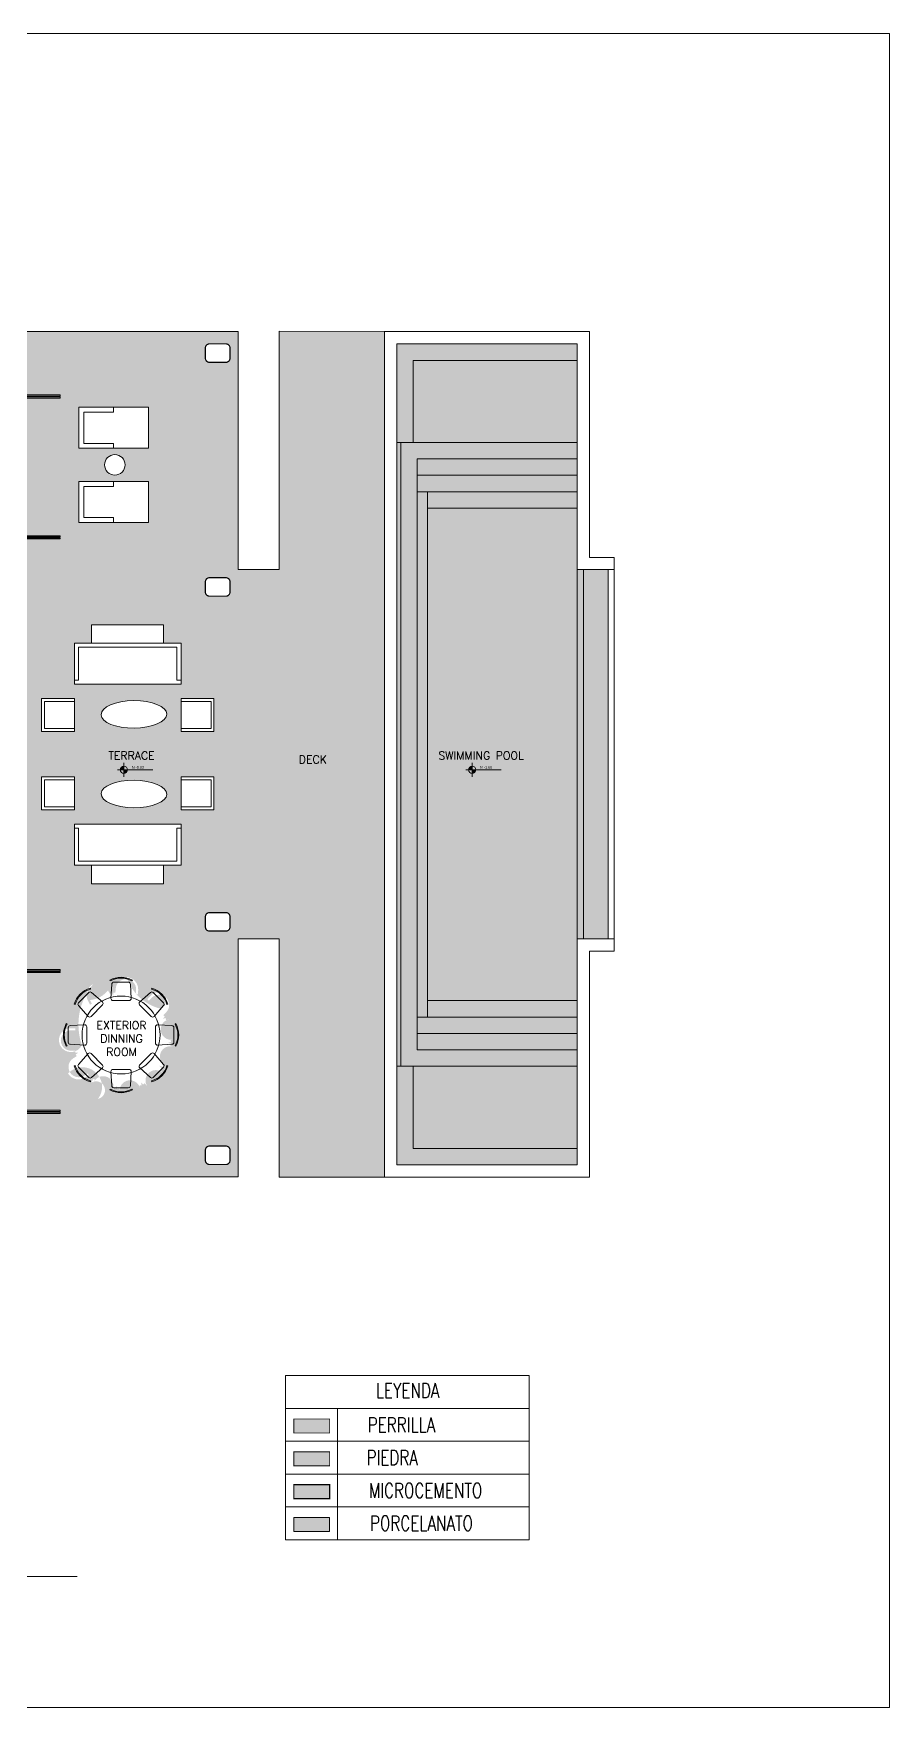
# Model space of a CAD drawing. Header units: metres. Extents: x 113 to 2416, y -346 to 476.
# Drawn here: x 148.63 to 169.49, y -228.66 to -187.87 of the extents above; entities that cross this region are included whole.
import ezdxf

# ---------------------------------------------------------------- set-up
doc = ezdxf.new("R2010")
doc.units = ezdxf.units.M
doc.linetypes.add('0', pattern=[0])
doc.layers.get('0').update_dxf_attribs({"color": 250, "linetype": '0', "lineweight": 20})
doc.layers.get('Defpoints').update_dxf_attribs({"color": 6})
for name, color, linetype, lineweight in [('A-DOOR', 35, 'Continuous', 5), ('A-WALL', 250, 'Continuous', 20), ('baños', 140, 'Continuous', 0), ('MOBILIARIOS', 252, 'Continuous', 0), ('piso', 253, 'Continuous', 0), ('SE-2', 252, 'Continuous', 9), ('SE-3', 253, 'Continuous', 5), ('textos', 7, 'Continuous', 0)]:
    doc.layers.add(name, color=color, linetype=linetype, lineweight=lineweight)
doc.layers.add('hatch piso', color=253, linetype='Continuous', lineweight=0, transparency=0.7)
doc.layers.add('pisos', color=253, linetype='Continuous', lineweight=0, transparency=0.1)
doc.layers.add('REVESTIMIENTO EXTERIOR', color=7, linetype='Continuous', lineweight=5, true_color=0xffdebd)
doc.styles.add('Arch-Dim', font='romans.shx', dxfattribs={"width": 0.75})
doc.styles.add('ESC100-2mm', font='arial.ttf', dxfattribs={"height": 0.15})
doc.styles.get("Standard").update_dxf_attribs({"font": 'arial.ttf', "height": 0.1875})

# ---------------------------------------------------------------- blocks, each defined once
blk = doc.blocks.new('A$C19a6c55b')
at = {"layer": 'A-DOOR'}
for points in [[(-1.728039933368564e-11, 3.562536612712151), (0.1553727816562969, 3.562536612712151), (0.1553727816562969, 3.600000000031727), (-1.728039933368564e-11, 3.600000000031727)], [(0.1005140850720636, 3.525121904975762), (1.035720050799682, 3.525121904975762), (1.035720050799682, 3.555408622386935), (0.1005140850720636, 3.555408622386935)], [(0.1005140850720636, 3.477433492034365), (1.035720050799682, 3.477433492034365), (1.035720050799682, 3.507720209445537), (0.1005140850720636, 3.507720209445537)], [(-1.728039933368564e-11, 0.0374633873513659), (0.1553727816562969, 0.0374633873513659), (0.1553727816562969, 3.178968199790688e-11), (-1.728039933368564e-11, 3.178968199790688e-11)], [(0.1005140850720636, 0.122566508029152), (1.035720050799682, 0.122566508029152), (1.035720050799682, 0.09227979061797953), (0.1005140850720636, 0.09227979061797953)], [(0.1005140850720636, 0.07487809508775456), (1.035720050799682, 0.07487809508775456), (1.035720050799682, 0.04459137767658206), (0.1005140850720636, 0.04459137767658206)]]:
    blk.add_lwpolyline(points, close=True, dxfattribs=at)
blk = doc.blocks.new('PL BASE 1N NASAS 09')
at = {"layer": 'textos', "transparency": 33554534}
h = blk.add_hatch(color=256, dxfattribs=at)
h.dxf.hatch_style = 1
h.paths.add_polyline_path([(-90.96637796967427, -45.54475854998083, 0.4142135623730951), (-91.0529231577356, -45.63130373819359), (-90.96637796967427, -45.63130373819359)])
h.paths.add_polyline_path([(-90.8798327814615, -45.63130373819359), (-90.96637796967427, -45.63130373819359), (-90.96637796967427, -45.71784892640636, 0.4142135623730951)])
h = blk.add_hatch(color=256, dxfattribs=at)
h.dxf.hatch_style = 1
h.paths.add_polyline_path([(-82.47930008116548, -45.54475854998083, 0.4142135623730951), (-82.56584526922681, -45.63130373819359), (-82.47930008116548, -45.63130373819359)])
h.paths.add_polyline_path([(-82.39275489295271, -45.63130373819359), (-82.47930008116548, -45.63130373819359), (-82.47930008116548, -45.71784892640636, 0.4142135623730951)])
at = {"layer": 'A-WALL'}
for points in [[(-88.48107123374098, -35.25184952387988), (-88.88107123374107, -35.25184952387988, 0.414213562373095), (-88.98107123374098, -35.35184952387985), (-88.98107123374098, -35.60184952387985, 0.414213562373095), (-88.88107123374107, -35.70184952387982), (-88.48107123374098, -35.70184952387982, 0.414213562373095), (-88.38107123374107, -35.60184952387985), (-88.38107123374107, -35.35184952387985, 0.414213562373095)], [(-88.4810712337412, -40.94971880325241), (-88.88107123374107, -40.94971880325241, 0.414213562373095), (-88.9810712337412, -41.04971880325243), (-88.9810712337412, -41.29971880325243, 0.414213562373095), (-88.88107123374107, -41.3997188032524), (-88.4810712337412, -41.3997188032524, 0.414213562373095), (-88.38107123374107, -41.29971880325243), (-88.38107123374107, -41.04971880325243, 0.414213562373095)], [(-88.4810712337412, -49.10971880325253), (-88.88107123374107, -49.10971880325253, 0.414213562373095), (-88.9810712337412, -49.2097188032525), (-88.9810712337412, -49.4597188032525, 0.414213562373095), (-88.88107123374107, -49.55971880325252), (-88.4810712337412, -49.55971880325252, 0.414213562373095), (-88.38107123374107, -49.4597188032525), (-88.38107123374107, -49.2097188032525, 0.414213562373095)], [(-88.4810712337412, -54.79758808262478), (-88.88107123374107, -54.79758808262478, 0.414213562373095), (-88.9810712337412, -54.89758808262481), (-88.9810712337412, -55.14758808262481, 0.414213562373095), (-88.88107123374107, -55.24758808262483), (-88.4810712337412, -55.24758808262483, 0.414213562373095), (-88.38107123374107, -55.14758808262481), (-88.38107123374107, -54.89758808262481, 0.414213562373095)]]:
    blk.add_lwpolyline(points, format="xyb", close=True, dxfattribs=at)
at = {"layer": 'piso'}
for p, q in [((-98.05647123374122, -34.94971880315948), (-88.18107123374102, -34.94971880325275)), ((-88.18107123374102, -34.94971880325275), (-88.18107123374125, -40.7497188032527)), ((-87.18107123374102, -34.94287714191177), (-87.18107123374125, -40.7497188032527)), ((-84.61925049920546, -34.94971880325269), (-87.18107123374102, -34.94287714191177)), ((-83.91925049920553, -35.65379949027486), (-79.9192504992055, -35.65379949027486)), ((-83.91925049920553, -35.65379949027486), (-83.91925049920553, -37.6537994956145)), ((-84.31925049920551, -37.65379951583965), (-79.9192504992055, -37.65379951583965)), ((-84.21925049920554, -52.85379950345323), (-84.21925049920554, -37.65379951583965)), ((-83.81925049920551, -52.45379952282481), (-83.81925049920551, -38.05379949646807)), ((-79.9192504992055, -38.05379949646807), (-83.81925049920551, -38.05379949646807)), ((-79.9192504992055, -38.45379949795826), (-83.81925049920551, -38.45379949795826)), ((-79.9192504992055, -38.85379949944833), (-83.81925049920551, -38.85379949944833)), ((-83.56925049920551, -38.85379949944833), (-83.56925049920551, -51.65379951984455)), ((-79.91925049924848, -39.25379950095414), (-83.56925049920551, -39.25379950094201)), ((-88.18107123374125, -40.7497188032527), (-87.18107123374125, -40.7497188032527)), ((-79.9192504992055, -40.75379950964644), (-79.9192504992055, -49.75379950964654)), ((-79.76925049920541, -40.75379950964644), (-79.76925049920541, -49.75379950964654)), ((-79.1692504992055, -40.75379950964644), (-79.1692504992055, -49.75379950964654)), ((-79.01925049920541, -40.75379950964644), (-79.01925049920541, -49.75379950964654)), ((-88.18107123374102, -49.7497188032528), (-88.18107123374125, -55.54971880325279)), ((-88.18107123374102, -49.7497188032528), (-87.18107123374102, -49.7497188032528)), ((-87.18107123374102, -49.7497188032528), (-87.18107123374125, -55.55379950964645)), ((-79.91925049924848, -51.25379951833874), (-83.56925049920551, -51.2537995183266)), ((-79.9192504992055, -51.65379951984455), (-83.81925049920551, -51.65379951984455)), ((-79.9192504992055, -52.05379952133462), (-83.81925049920551, -52.05379952133462)), ((-79.9192504992055, -52.45379952282481), (-83.81925049920551, -52.45379952282481)), ((-84.31925049920551, -52.85379950345323), (-79.9192504992055, -52.85379950345323)), ((-83.91925049920553, -54.85379952901802), (-83.91925049920553, -52.85379952367838)), ((-83.91925049920553, -54.85379952901802), (-79.9192504992055, -54.85379952901802)), ((-98.05600038232724, -55.54971880325279), (-88.18107123374125, -55.54971880325279)), ((-84.61925049920546, -55.55379950964645), (-87.18107123374125, -55.55379950964645))]:
    blk.add_line(p, q, dxfattribs=at)
at = {"layer": 'pisos'}
blk.add_lwpolyline([(-79.01925049920541, -49.75103855469925), (-79.9192504992055, -49.75103855469925), (-79.9192504992055, -55.25379950964644), (-84.31925049920551, -55.25379950964644), (-84.31925049920551, -35.25379950964644), (-79.9192504992055, -35.25379950964644), (-79.9192504992055, -40.75379950964644), (-79.01925049920541, -40.75379950964644), (-79.01925049920541, -40.45379950964643), (-79.61925049920544, -40.45379950964643), (-79.61925049920544, -34.95379950964643), (-84.61925049920546, -34.95379950964643), (-84.61925049920546, -55.55379950964645), (-79.61925049920544, -55.55379950964645), (-79.61925049920544, -50.05103855469926), (-79.01925049920541, -50.05103855469926), (-79.01925049920541, -49.75103855469925)], dxfattribs=at)
at = {"layer": 'textos'}
for p, q in [((-91.1201933855131, -45.63130373819359), (-90.25931940561297, -45.63130373819359)), ((-90.96637796967427, -45.45732576434585), (-90.96637796967427, -45.80528171204111)), ((-82.63311549700431, -45.63130373819359), (-81.77224151710418, -45.63130373819359)), ((-82.47930008116548, -45.45732576434585), (-82.47930008116548, -45.80528171204111))]:
    blk.add_line(p, q, dxfattribs=at)
for centre in [(-90.96637796967427, -45.63130373819359), (-82.47930008116548, -45.63130373819359)]:
    blk.add_circle(centre, 0.08654518812586502, dxfattribs=at)
at = {"layer": 'SE-2', "xscale": -1, "rotation": 180}
blk.add_blockref('A$C19a6c55b', (-93.55875762456046, -36.44971880322045), dxfattribs=at)
at = {"layer": 'SE-2'}
blk.add_blockref('A$C19a6c55b', (-93.55875762456046, -54.04978867472159), dxfattribs=at)
at = {"layer": 'textos', "char_height": 0.195, "attachment_point": 7}
for s, insert, width in [('{\\Fromans|c0; TERRACE}', (-91.47838595430062, -45.38031612585344), 3.404876511770499), ('{\\Fromans|c0; SWIMMING POOL}', (-83.43651459683588, -45.38041690985717), 3.804876511770505), ('{\\Fromans|c0; DECK}', (-86.83788596089857, -45.47527807489548), 3.404876511770499), ('\\pxqc;{\\Fromans|c0;EXTERIOR\\PDINNING \\PROOM}', (-92.72650502324075, -52.60243669276115), 3.404876511770499)]:
    blk.add_mtext(s, dxfattribs=dict(at, insert=insert, width=width))
at = {"layer": 'textos', "char_height": 0.065, "attachment_point": 1, "style": 'ESC100-2mm'}
for s, insert in [('{\\Ftxt|c0;N -0.03}', (-90.77341024893705, -45.53591648558682)), ('{\\Ftxt|c0;N -1.60}', (-82.28633236042826, -45.53591648558682))]:
    blk.add_mtext_dynamic_manual_height_columns(s, width=2.216942068900153, gutter_width=0.5, heights=[0], dxfattribs=dict(at, insert=insert))
blk = doc.blocks.new('PL MUEBLES 1N NASAS 09')
at = {"layer": 'hatch piso'}
h = blk.add_hatch(dxfattribs=at)
h.set_pattern_fill('AR-BRSTD', color=256, scale=0.002, angle=-90.00000000000001)
h.set_pattern_definition([(270, (32.50438192473212, 232.0100725299642), (0.1354836, -2.178742458197296e-17), []), (0, (32.50438192473212, 232.0100725299642), (0.1354836, 0.2032), [0.1354836, -0.1354836])])
h.paths.add_polyline_path([(77.64229406997623, 53.25491652137001), (75.08047333544067, 53.25491652137001), (75.08047333544044, 47.44807486002907), (74.08047333542248, 47.44807486007264), (74.08047333544073, 53.25357486007555), (64.20552944245787, 53.25357486007555), (64.20552944245782, 52.9535748600422), (68.88047333544063, 52.95357486001596), (68.880473335447, 32.95357486002914), (64.20554418686284, 32.95357486002335), (64.20554418684607, 32.65357486003462), (74.0804733354226, 32.65357486001759), (74.08047333542282, 38.4589972278072), (75.08047333544067, 38.45899722776363), (75.08047333544044, 32.65491652136998), (77.64229406997623, 32.65491652136998)])
h.paths.add_polyline_path([(72.26297461204848, 46.10878603823181), (72.26297461204848, 45.65878603823199), (72.68813298355411, 45.65878603823199), (72.68813298355411, 44.65878603823199), (70.08813298355398, 44.65878603823199), (70.08813298355398, 45.65878603823199), (70.50487204015616, 45.65878603823199), (70.50487204015616, 46.10878603823181)], flags=16)
h.paths.add_polyline_path([(70.19505878956664, 48.59953696519079), (70.19505878956664, 49.59953696519079), (71.89505878956669, 49.59953696519079), (71.89505878956669, 48.59953696519079)], flags=16)
edge = h.paths.add_edge_path(flags=16)
edge.add_arc((73.38047333544063, 47.14807486002934), 0.1000000000000227, 90, 180, ccw=False)
edge.add_line((73.38047333544063, 47.24807486002936), (73.78047333544049, 47.24807486002936))
edge.add_arc((73.78047333544055, 47.14807486002928), 0.1000000000000796, 3.26281224261038e-11, 90.00000000003263, ccw=False)
edge.add_line((73.88047333544063, 47.14807486002934), (73.8804733354406, 46.89807486002937))
edge.add_arc((73.78047333544062, 46.89807486002935), 0.0999999999999801, -90.00000000000819, 8.185452315956354e-12, ccw=False)
edge.add_line((73.7804733354406, 46.79807486002937), (73.38047333544051, 46.79807486002937))
edge.add_arc((73.38047333544048, 46.89807486002937), 0.09999999999999432, 180, 270.00000000001626, ccw=False)
edge.add_line((73.28047333544049, 46.89807486002937), (73.2804733354406, 47.14807486002934))
edge = h.paths.add_edge_path(flags=16)
edge.add_arc((71.0742145383112, 50.00336760197825), 0.25, 0, 360)
edge = h.paths.add_edge_path(flags=16)
edge.add_ellipse((71.53813297908363, 43.9233636517568), major_axis=(0.7999549386161108, 0.008490947165668672), ratio=0.4192585178968346, start_angle=0, end_angle=360)
h.paths.add_polyline_path([(72.68813298355411, 44.30739295435234), (73.48813298360068, 44.30739295435234), (73.48813298360068, 43.50739295430577), (72.68813298355411, 43.50739295430577)], flags=16)
h.paths.add_polyline_path([(70.08813298355398, 44.30739295435234), (70.08813298355398, 43.50739295430577), (69.28813298350741, 43.50739295430577), (69.28813298350741, 44.30739295435234)], flags=16)
h.paths.add_polyline_path([(70.19505878956664, 50.40719823876572), (70.19505878956664, 51.40719823876572), (71.89505878956669, 51.40719823876572), (71.89505878956669, 50.40719823876572)], flags=16)
edge = h.paths.add_edge_path(flags=16)
edge.add_ellipse((71.53813297908363, 41.98370843603601), major_axis=(0.7999549386161108, -0.008490947165668672), ratio=0.4192585178968346, start_angle=0, end_angle=360, ccw=False)
h.paths.add_polyline_path([(72.68813298355411, 42.39967913348704), (73.48813298360068, 42.39967913348704), (73.48813298360068, 41.59967913344047), (72.68813298355411, 41.59967913344047)], flags=16)
h.paths.add_polyline_path([(70.08813298355398, 42.39967913348704), (70.08813298355398, 41.59967913344047), (69.28813298350741, 41.59967913344047), (69.28813298350741, 42.39967913348704)], flags=16)
edge = h.paths.add_edge_path(flags=16)
edge.add_line((73.28047333544072, 52.59594413940195), (73.28047333544063, 52.84594413940189))
edge.add_arc((73.38047333544061, 52.84594413940191), 0.0999999999999801, 89.99999999999193, 180.0000000000081, ccw=False)
edge.add_line((73.38047333544063, 52.94594413940189), (73.78047333544072, 52.94594413940189))
edge.add_arc((73.78047333544069, 52.84594413940195), 0.09999999999993747, -3.26281224261038e-11, 89.99999999998369, ccw=False)
edge.add_line((73.88047333544063, 52.84594413940189), (73.88047333544071, 52.59594413940195))
edge.add_arc((73.78047333544073, 52.59594413940194), 0.0999999999999801, -90.00000000000819, 8.185452315956354e-12, ccw=False)
edge.add_line((73.78047333544072, 52.49594413940196), (73.38047333544063, 52.49594413940196))
edge.add_arc((73.38047333544066, 52.59594413940189), 0.09999999999993747, 179.9999999999674, 269.99999999998374, ccw=False)
h.paths.add_polyline_path([(72.68813298355411, 41.24828604956082), (72.68813298355411, 40.24828604956082), (72.26297461204848, 40.24828604956082), (72.26297461204848, 39.798286049561), (70.50487204015616, 39.798286049561), (70.50487204015616, 40.24828604956082), (70.08813298355398, 40.24828604956082), (70.08813298355398, 41.24828604956082)], flags=16)
edge = h.paths.add_edge_path(flags=16)
edge.add_line((73.38047333544051, 39.0989972277639), (73.7804733354406, 39.0989972277639))
edge.add_arc((73.78047333544063, 38.99899722776391), 0.09999999999999432, 0, 90.00000000001631, ccw=False)
edge.add_line((73.88047333544063, 38.99899722776391), (73.88047333544051, 38.74899722776394))
edge.add_arc((73.78047333544049, 38.74899722776394), 0.1000000000000227, -90, 0, ccw=False)
edge.add_line((73.78047333544049, 38.64899722776391), (73.38047333544063, 38.64899722776391))
edge.add_arc((73.38047333544057, 38.74899722776399), 0.1000000000000796, 180.0000000000326, 270.00000000003257, ccw=False)
edge.add_line((73.28047333544049, 38.74899722776394), (73.2804733354406, 38.99899722776391))
edge.add_arc((73.38047333544057, 38.99899722776394), 0.0999999999999659, 90.00000000003263, 180.0000000000163, ccw=False)
edge = h.paths.add_edge_path(flags=0)
edge.add_line((70.48365891830525, 36.79522317820329), (70.4398800839295, 36.82292017399391))
edge.add_line((70.4398800839295, 36.82292017399391), (70.4131478727083, 36.78066631164694))
edge.add_line((70.4131478727083, 36.78066631164694), (70.32864014801484, 36.83413073408965))
edge.add_arc((70.19497909190825, 36.62286142235588), 0.2499999999999819, 57.68021319181359, 237.6802131918136)
edge.add_line((70.06131803580166, 36.41159211062211), (70.14582576049537, 36.3581276881792))
edge.add_line((70.14582576049537, 36.3581276881792), (70.11909354927406, 36.3158738258324))
edge.add_line((70.11909354927406, 36.3158738258324), (70.1731394557655, 36.28168129270685))
edge.add_arc((71.25621804709692, 35.97743506840928), 1.124999999999911, 133.3709649465783, 164.3094841489595, ccw=False)
edge = h.paths.add_edge_path(flags=16)
edge.add_arc((70.00419201307986, 35.98652027748952), 0.2909391300207996, 89.2588743430332, 335.97933893623923, ccw=False)
edge.add_line((70.00795522989785, 36.27743506841023), (70.1079552298981, 36.2774350684102))
edge.add_line((70.1079552298981, 36.2774350684102), (70.1079552298981, 36.22743506841022))
edge.add_line((70.1079552298981, 36.22743506841022), (70.00795522989739, 36.22743506841022))
edge.add_arc((70.00795522989732, 35.97743506841022), 0.25, 89.99999999998371, 269.9999999999902)
edge.add_line((70.00795522989728, 35.72743506841022), (70.10795522989741, 35.72743506841022))
edge.add_line((70.10795522989741, 35.72743506841022), (70.10795522989719, 35.67743506841012))
edge.add_line((70.10795522989719, 35.67743506841012), (70.17985118550013, 35.67743506841003))
edge.add_line((70.17985118550013, 35.67743506841003), (70.11909354927406, 35.63899631098781))
edge.add_line((70.11909354927406, 35.63899631098781), (70.14582576049537, 35.59674244864101))
edge.add_line((70.14582576049537, 35.59674244864101), (70.06131803580149, 35.54327802619801))
edge.add_arc((70.19497909190824, 35.33200871446432), 0.2499999999999934, 122.3197868082271, 302.3197868081512)
edge.add_line((70.3286401480147, 35.12073940273046), (70.4131478727083, 35.17420382517327))
edge.add_line((70.4131478727083, 35.17420382517327), (70.4398800839295, 35.1319499628263))
edge.add_line((70.4398800839295, 35.1319499628263), (70.35537235923601, 35.07848554038364))
edge.add_arc((70.18980004316087, 35.32865709781886), 0.3000000000000866, 211.2742799023337, 303.49798923904575, ccw=False)
edge.add_arc((70.28470962891768, 34.84717721287504), 0.4790926908531943, -37.75931426553501, 137.1634994422355, ccw=False)
edge.add_arc((70.6181354084435, 34.76621458644701), 0.2171929796369701, 282.0494044415422, 481.7281917725827)
edge.add_line((70.5039157446194, 34.95094860821749), (70.54397861828869, 35.04257265611608))
edge.add_line((70.54397861828869, 35.04257265611608), (70.58979064223826, 35.02254121928166))
edge.add_line((70.58979064223826, 35.02254121928166), (70.54972776856889, 34.93091717138276))
edge.add_arc((70.78995102193791, 34.85629014508434), 0.2515480163176458, -29.977208623414526, 162.7422291662654, ccw=False)
edge.add_line((71.00784800806281, 34.73060280303662), (71.04791088173232, 34.82222685093558))
edge.add_line((71.04791088173232, 34.82222685093558), (71.09372290568177, 34.80219541410091))
edge.add_line((71.09372290568177, 34.80219541410091), (71.12252649154783, 34.86806939889908))
edge.add_line((71.12252649154783, 34.86806939889908), (71.1334043820147, 34.79700112235417))
edge.add_line((71.1334043820147, 34.79700112235417), (71.18282877310111, 34.80456614487588))
edge.add_line((71.18282877310111, 34.80456614487588), (71.19795881814392, 34.70571736270335))
edge.add_arc((71.44301081336786, 34.75706609966703), 0.2503740664505842, 5.569938851973177, 191.8346553073248, ccw=False)
edge.add_line((71.69220272900674, 34.78136758791845), (71.67707268396379, 34.88021637009109))
edge.add_line((71.67707268396379, 34.88021637009109), (71.72649707505019, 34.8877813926126))
edge.add_line((71.72649707505019, 34.8877813926126), (71.71561918458355, 34.95884966915656))
edge.add_line((71.71561918458355, 34.95884966915656), (71.76280808590553, 34.90460728698221))
edge.add_line((71.76280808590553, 34.90460728698221), (71.80053091865756, 34.93742478062785))
edge.add_line((71.80053091865756, 34.93742478062785), (71.86616590594875, 34.86197911512375))
edge.add_arc((72.07366298416885, 35.00436117733337), 0.2516499336557487, 47.586710559375774, 214.4574572161482, ccw=False)
edge.add_line((72.24339423346777, 35.19015405157879), (72.17775924617666, 35.26559971708247))
edge.add_line((72.17775924617666, 35.26559971708247), (72.21548207892869, 35.29841721072793))
edge.add_line((72.21548207892869, 35.29841721072793), (72.16120610725665, 35.36080599105202))
edge.add_line((72.16120610725665, 35.36080599105202), (72.23912736835058, 35.33311992811727))
edge.add_line((72.23912736835058, 35.33311992811727), (72.25586750521842, 35.38023434011251))
edge.add_line((72.25586750521842, 35.38023434011251), (72.35009632920836, 35.34675406637668))
edge.add_arc((72.42344946373964, 35.58600269563753), 0.2502410616760513, 67.92434522055379, 252.9545688689378, ccw=False)
edge.add_line((72.5174976978879, 35.81789818632751), (72.42326887389748, 35.85137846006347))
edge.add_line((72.42326887389748, 35.85137846006347), (72.44000901076555, 35.89849287205865))
edge.add_line((72.44000901076555, 35.89849287205865), (72.37226229730521, 35.92256383479929))
edge.add_line((72.37226229730521, 35.92256383479929), (72.44238290461084, 35.93844240095072))
edge.add_line((72.44238290461084, 35.93844240095072), (72.43134016512812, 35.98720773602298))
edge.add_line((72.43134016512812, 35.98720773602298), (72.52887083527327, 36.00929321498855))
edge.add_arc((72.44454272698913, 36.24652703388856), 0.2517759215585634, 95.9500134262143, 289.56847427955125, ccw=False)
edge.add_line((72.41844344044642, 36.49694656571191), (72.32091277030162, 36.47486108674644))
edge.add_line((72.32091277030162, 36.47486108674644), (72.30987003081913, 36.52362642181888))
edge.add_line((72.30987003081913, 36.52362642181888), (72.23974942351259, 36.50774785566722))
edge.add_line((72.23974942351259, 36.50774785566722), (72.2905173696027, 36.55865604834503))
edge.add_line((72.2905173696027, 36.55865604834503), (72.25511329697332, 36.59396258656756))
edge.add_line((72.25511329697332, 36.59396258656756), (72.3257263734188, 36.66477073182679))
edge.add_arc((72.14870601027216, 36.84130342293936), 0.2500000000000276, 315.0790306611175, 495.0790306611176)
edge.add_line((71.97168564712553, 37.01783611405193), (71.90107257068047, 36.94702796879307))
edge.add_line((71.90107257068047, 36.94702796879307), (71.8656684980511, 36.98233450701579))
edge.add_line((71.8656684980511, 36.98233450701579), (71.93628157449609, 37.05314265227432))
edge.add_arc((72.11193890494438, 36.94155232418589), 0.2081054998386675, -66.66126001738809, 147.5733142981679, ccw=False)
edge.add_arc((72.4600398191716, 37.86661616611086), 1.147321265390582, 197.4890942626398, 256.61195041888857, ccw=False)
edge.add_arc((71.34453005339905, 37.22257002107318), 0.3000000000000184, -4.056946773256527, 85.94305322670817, ccw=False)
edge.add_line((71.64377832119357, 37.20134564306127), (71.63670352852301, 37.10159622046302))
edge.add_line((71.63670352852301, 37.10159622046302), (71.58682881722387, 37.10513361679813))
edge.add_line((71.58682881722387, 37.10513361679813), (71.59390360989457, 37.20488303939655))
edge.add_arc((71.3445300533992, 37.22257002107347), 0.2499999999999791, 355.9430532266679, 535.9430532266679)
edge.add_line((71.09515649690383, 37.24025700275038), (71.08808170423293, 37.14050758015145))
edge.add_line((71.08808170423293, 37.14050758015145), (71.0382069929338, 37.14404497648678))
edge.add_line((71.0382069929338, 37.14404497648678), (71.03312050313633, 37.07232917590233))
edge.add_line((71.03312050313633, 37.07232917590233), (70.99907654134853, 37.1356540296149))
edge.add_line((70.99907654134853, 37.1356540296149), (70.9550373091119, 37.11197817643023))
edge.add_line((70.9550373091119, 37.11197817643023), (70.90768560274256, 37.20005664090368))
edge.add_arc((70.41794177396018, 37.58306046093398), 0.6217241703426248, 274.5528404303045, 321.9728396393702, ccw=False)
edge.add_line((70.46729328037719, 36.9632981090582), (70.5146449867463, 36.875219644585))
edge.add_line((70.5146449867463, 36.875219644585), (70.47060575450968, 36.85154379140064))
edge.add_line((70.47060575450968, 36.85154379140064), (70.42325404814054, 36.93962225587381))
edge.add_arc((70.68451263027005, 37.08708056613028), 0.3000000000000281, 117.21733312906969, 209.4410424654766, ccw=False)
edge.add_arc((71.72346180163836, 36.36551926102893), 1.536286398669192, 139.9591478279679, 198.8921358504717)
edge = h.paths.add_edge_path(flags=0)
edge.add_arc((71.25621804708152, 35.9774350684101), 0.6999999999999886, 0, 360)
edge = h.paths.add_edge_path(flags=16)
edge.add_line((73.38047333544063, 33.41112794839165), (73.78047333544049, 33.41112794839165))
edge.add_arc((73.78047333544055, 33.31112794839157), 0.1000000000000796, 3.26281224261038e-11, 90.00000000003263, ccw=False)
edge.add_line((73.88047333544063, 33.31112794839163), (73.88047333544051, 33.06112794839163))
edge.add_arc((73.78047333544049, 33.06112794839163), 0.1000000000000227, -90, 0, ccw=False)
edge.add_line((73.78047333544049, 32.96112794839161), (73.38047333544063, 32.96112794839161))
edge.add_arc((73.38047333544057, 33.06112794839169), 0.1000000000000796, 180.0000000000326, 270.00000000003257, ccw=False)
edge.add_line((73.28047333544049, 33.06112794839163), (73.2804733354406, 33.31112794839163))
edge.add_arc((73.38047333544063, 33.31112794839163), 0.1000000000000227, 90, 180, ccw=False)
at = {"layer": 'piso', "transparency": 33554554}
h = blk.add_hatch(color=256, dxfattribs=at)
h.set_gradient(color1=(122, 175, 223), color2=(173, 221, 247), rotation=90.00000000000003)
h.paths.add_polyline_path([(77.94229406997619, 52.95491652137), (82.34229406997619, 52.95291498430581), (82.34229406997619, 47.44607332296488), (83.09229406997619, 47.44265249229436), (83.09229406997619, 38.45633581497622), (82.34229406997619, 38.45899722776363), (82.34229406997619, 32.95491652137), (77.94229406997619, 32.95491652137)])
at = {"layer": 'MOBILIARIOS', "transparency": 33554684}
for p, q in [((70.19505878956664, 50.40719823876572), (70.19505878956664, 51.40719823876572)), ((70.19505878956664, 51.40719823876572), (71.89505878956669, 51.40719823876572)), ((71.04505878956678, 51.40719823876572), (71.04505878956678, 51.28719823876582)), ((71.89505878956669, 51.40719823876572), (71.89505878956669, 50.40719823876572)), ((70.31505878956676, 50.52719823876561), (70.31505878956676, 51.28719823876582)), ((71.04505878956678, 51.28719823876582), (70.31505878956676, 51.28719823876582)), ((71.89505878956669, 50.40719823876572), (70.19505878956664, 50.40719823876572)), ((71.04505878956678, 50.52719823876561), (70.31505878956676, 50.52719823876561)), ((71.04505878956678, 50.40719823876572), (71.04505878956678, 50.52719823876561)), ((70.19505878956664, 48.59953696519079), (70.19505878956664, 49.59953696519079)), ((70.19505878956664, 49.59953696519079), (71.89505878956669, 49.59953696519079)), ((70.31505878956676, 48.71953696519068), (70.31505878956676, 49.4795369651909)), ((71.04505878956678, 49.4795369651909), (70.31505878956676, 49.4795369651909)), ((71.04505878956678, 49.59953696519079), (71.04505878956678, 49.4795369651909)), ((71.89505878956669, 49.59953696519079), (71.89505878956669, 48.59953696519079)), ((71.89505878956669, 48.59953696519079), (70.19505878956664, 48.59953696519079)), ((71.04505878956678, 48.71953696519068), (70.31505878956676, 48.71953696519068)), ((71.04505878956678, 48.59953696519079), (71.04505878956678, 48.71953696519068))]:
    blk.add_line(p, q, dxfattribs=at)
at = {"layer": 'MOBILIARIOS', "lineweight": -2}
for p, q in [((72.68813298355388, 45.65878603823199), (70.08813298355398, 45.65878603823199)), ((70.08813298355398, 45.65878603823199), (70.08813298355398, 44.65878603823199)), ((72.58813298951458, 45.55878603860452), (70.18813297759351, 45.55878603860452)), ((70.18813297759351, 45.55878603860452), (70.18813297759351, 44.75878603972211)), ((72.58813298951458, 44.75878603972211), (72.58813298951458, 45.55878603860452)), ((72.68813298355411, 44.65878603823199), (72.68813298355411, 45.65878603823199)), ((72.68813298355411, 45.65878603823199), (72.68813298355411, 44.65878603823199)), ((70.18813297759351, 44.75878603972211), (70.08813298355398, 44.75878603972211)), ((70.08813298355398, 44.65878603823199), (72.68813298355388, 44.65878603823199)), ((72.58813298951458, 44.75878603972211), (72.68813298355411, 44.75878603972211)), ((70.08813298355398, 41.24828604956082), (72.68813298355388, 41.24828604956082)), ((70.08813298355398, 40.24828604956082), (70.08813298355398, 41.24828604956082)), ((72.68813298355411, 41.24828604956082), (72.68813298355411, 40.24828604956082)), ((72.68813298355411, 40.24828604956082), (72.68813298355411, 41.24828604956082)), ((70.18813297759351, 41.1482860480707), (70.08813298355398, 41.1482860480707)), ((70.18813297759351, 40.34828604918829), (70.18813297759351, 41.1482860480707)), ((72.58813298951458, 41.1482860480707), (72.58813298951458, 40.34828604918829)), ((72.58813298951458, 41.1482860480707), (72.68813298355411, 41.1482860480707)), ((72.68813298355388, 40.24828604956082), (70.08813298355398, 40.24828604956082)), ((72.58813298951458, 40.34828604918829), (70.18813297759351, 40.34828604918829))]:
    blk.add_line(p, q, dxfattribs=at)
at = {"layer": 'MOBILIARIOS'}
for p, q in [((69.3581329835726, 44.23739295428715), (69.3581329835726, 43.57739295437096)), ((70.08813298355398, 44.23739295428715), (69.3581329835726, 44.23739295428715)), ((72.68813298355411, 44.23739295428715), (73.41813298353549, 44.23739295428715)), ((73.41813298353549, 44.23739295428715), (73.41813298353549, 43.57739295437096)), ((69.3581329835726, 43.57739295437096), (70.08813298355398, 43.57739295437096)), ((73.41813298353549, 43.57739295437096), (72.68813298355411, 43.57739295437096)), ((69.3581329835726, 41.66967913350567), (69.3581329835726, 42.32967913342185)), ((69.3581329835726, 42.32967913342185), (70.08813298355398, 42.32967913342185)), ((73.41813298353549, 42.32967913342185), (72.68813298355411, 42.32967913342185)), ((73.41813298353549, 41.66967913350567), (73.41813298353549, 42.32967913342185)), ((70.08813298355398, 41.66967913350567), (69.3581329835726, 41.66967913350567)), ((72.68813298355411, 41.66967913350567), (73.41813298353549, 41.66967913350567)), ((70.48282773652342, 37.23089783974257), (70.47733331396545, 37.25012831869532)), ((70.95899865385444, 37.42813429170867), (70.94928579523092, 37.44561743723109)), ((71.49185799978476, 37.42813429170867), (71.50157085840827, 37.44561743723109)), ((71.96802891711577, 37.23089783974257), (71.97352333967375, 37.25012831869532)), ((70.10603927959745, 36.85410938281661), (70.08680880064468, 36.85960380537455)), ((72.34481737404174, 36.85410938281661), (72.36404785299452, 36.85960380537455)), ((69.90880282763133, 36.37793846548556), (69.89131968210891, 36.38765132410908)), ((72.54205382600786, 36.37793846548556), (72.55953697153028, 36.38765132410908)), ((69.90880282763133, 35.84507911955524), (69.89131968210891, 35.83536626093173)), ((72.54205382600786, 35.84507911955524), (72.55953697153028, 35.83536626093173)), ((70.10603927959748, 35.36890820222425), (70.0868088006447, 35.36341377966625)), ((72.34481737404171, 35.36890820222425), (72.36404785299449, 35.36341377966625)), ((70.48282773652345, 34.99211974529829), (70.47733331396545, 34.97288926634554)), ((70.95899865385444, 34.79488329333214), (70.94928579523092, 34.77740014780972)), ((71.49185799978476, 34.79488329333214), (71.50157085840827, 34.77740014780972)), ((71.96802891711575, 34.99211974529829), (71.97352333967375, 34.97288926634554))]:
    blk.add_line(p, q, dxfattribs=at)
for points in [[(70.50487204015616, 46.10878603823181), (72.26297461204848, 46.10878603823181), (72.26297461204848, 45.65878603823199), (70.50487204015616, 45.65878603823199)], [(69.28813298350741, 43.50739295430577), (70.08813298355398, 43.50739295430577), (70.08813298355398, 44.30739295435234), (69.28813298350741, 44.30739295435234)], [(73.48813298360068, 43.50739295430577), (72.68813298355411, 43.50739295430577), (72.68813298355411, 44.30739295435234), (73.48813298360068, 44.30739295435234)], [(69.28813298350741, 42.39967913348704), (70.08813298355398, 42.39967913348704), (70.08813298355398, 41.59967913344047), (69.28813298350741, 41.59967913344047)], [(73.48813298360068, 42.39967913348704), (72.68813298355411, 42.39967913348704), (72.68813298355411, 41.59967913344047), (73.48813298360068, 41.59967913344047)], [(70.50487204015616, 39.798286049561), (72.26297461204848, 39.798286049561), (72.26297461204848, 40.24828604956082), (70.50487204015616, 40.24828604956082)]]:
    blk.add_lwpolyline(points, close=True, dxfattribs=at)
for points in [[(70.44099842129656, 37.14724540511714), (70.18969171422283, 36.89593869804344, 0.3980502806704841), (70.18778498760581, 36.82724361601056), (70.42152306249808, 36.56600694407224, 0.4305637126590388), (70.49414046723375, 36.56399134798648), (70.77294577135355, 36.84279665210625, 0.4305637126590388), (70.77093017526776, 36.91541405684189), (70.50969350332944, 37.14915213173419, 0.3980502806704841)], [(71.0477276500901, 37.39856088037158), (71.4031290035491, 37.39856088037158, -0.3980502806704841), (71.45305202120947, 37.35133438135274), (71.47249646565386, 37.00133438135271, -0.4305637126590388), (71.42257344799349, 36.94856088037159), (71.0282832056457, 36.94856088037159, -0.4305637126590388), (70.97836018798533, 37.00133438135271), (70.99780463242972, 37.35133438135274, -0.3980502806704841)], [(72.00985823234264, 37.14724540511714), (72.26116493941636, 36.89593869804344, -0.3980502806704841), (72.26307166603338, 36.82724361601056), (72.02933359114111, 36.56600694407224, -0.4305637126590388), (71.95671618640544, 36.56399134798648), (71.67791088228564, 36.84279665210625, -0.4305637126590388), (71.67992647837143, 36.91541405684189), (71.94116315030975, 37.14915213173419, -0.3980502806704841)], [(69.93837623896842, 36.2892094692499), (69.93837623896842, 35.9338081157909, 0.3980502806704841), (69.98560273798726, 35.88388509813053), (70.33560273798729, 35.86444065368614, 0.4305637126590388), (70.3883762389684, 35.91436367134651), (70.3883762389684, 36.30865391369429, 0.4305637126590388), (70.33560273798729, 36.35857693135467), (69.98560273798726, 36.33913248691028, 0.3980502806704841)], [(72.51248041467078, 36.2892094692499), (72.51248041467078, 35.9338081157909, -0.3980502806704841), (72.46525391565193, 35.88388509813053), (72.1152539156519, 35.86444065368614, -0.4305637126590388), (72.06248041467079, 35.91436367134651), (72.06248041467079, 36.30865391369429, -0.4305637126590388), (72.1152539156519, 36.35857693135467), (72.46525391565193, 36.33913248691028, -0.3980502806704841)], [(70.18969171422286, 35.32707888699742), (70.44099842129658, 35.07577217992367, 0.3980502806704841), (70.50969350332944, 35.07386545330662), (70.77093017526782, 35.30760352819892, 0.4305637126590388), (70.77294577135358, 35.38022093293456), (70.49414046723375, 35.65902623705438, 0.4305637126590388), (70.42152306249811, 35.65701064096863), (70.18778498760581, 35.39577396903025, 0.3980502806704841)], [(72.26116493941633, 35.32707888699742), (72.00985823234261, 35.07577217992367, -0.3980502806704841), (71.94116315030975, 35.07386545330662), (71.67992647837137, 35.30760352819892, -0.4305637126590388), (71.67791088228562, 35.38022093293456), (71.95671618640544, 35.65902623705438, -0.4305637126590388), (72.02933359114108, 35.65701064096863), (72.26307166603338, 35.39577396903025, -0.3980502806704841)], [(71.0477276500901, 34.82445670466922), (71.4031290035491, 34.82445670466922, 0.3980502806704841), (71.45305202120947, 34.87168320368807), (71.47249646565386, 35.22168320368809, 0.4305637126590388), (71.42257344799349, 35.27445670466921), (71.0282832056457, 35.27445670466921, 0.4305637126590388), (70.97836018798533, 35.22168320368809), (70.99780463242972, 34.87168320368807, 0.3980502806704841)]]:
    blk.add_lwpolyline(points, format="xyb", close=True, dxfattribs=at)
at = {"layer": 'MOBILIARIOS', "transparency": 33554684}
blk.add_circle((71.0742145383112, 50.00336760197825), 0.25, dxfattribs=at)
at = {"layer": 'MOBILIARIOS'}
blk.add_circle((71.2254283268196, 36.1115087925204), 0.95, dxfattribs=at)
for centre, radius, start, end in [((70.63354311929366, 36.70339400004634), 0.5686122742864268, 105.9453959009162, 164.0546040990857), ((70.63354311929366, 36.70339400004634), 0.5486122742864268, 105.9453959009145, 164.0546040990857), ((71.2254283268196, 36.94856088037159), 0.5686122742864268, 60.94539590091538, 119.0546040990846), ((71.2254283268196, 36.94856088037159), 0.5486122742864268, 60.94539590091538, 119.0546040990846), ((71.81731353434553, 36.70339400004634), 0.5486122742864268, 15.94539590091436, 74.05460409908554), ((71.81731353434553, 36.70339400004634), 0.5686122742864268, 15.94539590091436, 74.05460409908386), ((70.3883762389684, 36.1115087925204), 0.5686122742864268, 150.9453959009156, 209.0546040990841), ((70.3883762389684, 36.1115087925204), 0.5486122742864268, 150.9453959009156, 209.0546040990841), ((72.06248041467079, 36.1115087925204), 0.5486122742864268, 330.9453959009156, 29.05460409908443), ((72.06248041467079, 36.1115087925204), 0.5686122742864268, 330.9453959009156, 29.05460409908443), ((70.63354311929366, 35.51962358499447), 0.5686122742864268, 195.9453959009143, 254.0546040990839), ((70.63354311929366, 35.51962358499447), 0.5486122742864268, 195.9453959009143, 254.0546040990856), ((71.81731353434553, 35.51962358499447), 0.5486122742864268, 285.9453959009144, 344.0546040990856), ((71.81731353434553, 35.51962358499447), 0.5686122742864268, 285.9453959009161, 344.0546040990856), ((71.2254283268196, 35.27445670466921), 0.5686122742864268, 240.9453959009154, 299.0546040990846), ((71.2254283268196, 35.27445670466921), 0.5486122742864268, 240.9453959009154, 299.0546040990846)]:
    blk.add_arc(centre, radius, start, end, dxfattribs=at)
at = {"layer": 'MOBILIARIOS', "lineweight": -2}
blk.add_ellipse((71.53813297908363, 43.9233636517568), major_axis=(0.7999549386161108, 0.008490947165668672), ratio=0.4192585178968346, dxfattribs=at)
at = {"layer": 'MOBILIARIOS', "lineweight": -2, "extrusion": (0, 0, -1)}
blk.add_ellipse((71.53813297908363, 41.98370843603601), major_axis=(0.7999549386161108, -0.008490947165668672), ratio=0.4192585178968346, dxfattribs=at)
at = {"layer": 'baños'}
blk.add_blockref('PL BASE 1N NASAS 09', (162.2615445691817, 88.20329366328178), dxfattribs=at)

msp = doc.modelspace()

# ---------------------------------------------------------------- hatches: boundary and pattern name
at = {"layer": 'REVESTIMIENTO EXTERIOR'}
h = msp.add_hatch(color=256, dxfattribs=at)
h.dxf.hatch_style = 1
h.paths.add_polyline_path([(154.9720099914136, -221.6283164502673), (155.8450285685246, -221.6283164502673), (155.8450285685246, -221.9720060643875), (154.9720099914136, -221.9720060643875)])
at = {"layer": 'REVESTIMIENTO EXTERIOR', "true_color": 0xf8991e}
h = msp.add_hatch(color=30, dxfattribs=at)
h.dxf.hatch_style = 1
h.paths.add_polyline_path([(154.9720099914136, -222.4283164502673), (155.8450285685246, -222.4283164502673), (155.8450285685246, -222.7720060643875), (154.9720099914136, -222.7720060643875)])
at = {"layer": 'SE-3', "true_color": 0xd7ebd2, "transparency": 33554687}
h = msp.add_hatch(color=254, dxfattribs=at)
h.dxf.hatch_style = 1
h.paths.add_polyline_path([(154.9720099914136, -223.2283164502675), (155.8450285685246, -223.2283164502675), (155.8450285685246, -223.5720060643877), (154.9720099914136, -223.5720060643877)])
at = {"layer": 'SE-3', "true_color": 0x84b4e1, "transparency": 33554687}
h = msp.add_hatch(color=151, dxfattribs=at)
h.dxf.hatch_style = 1
h.paths.add_polyline_path([(154.9720099914136, -224.0283164502674), (155.8450285685246, -224.0283164502674), (155.8450285685246, -224.3720060643876), (154.9720099914136, -224.3720060643876)])

# ---------------------------------------------------------------- linework, layer by layer
at = {"layer": 'Defpoints', "lineweight": 13}
msp.add_lwpolyline([(113.190002702846, -187.8708183645905), (169.4880883313308, -187.8708183645905), (169.4880883313308, -228.6598222699736), (113.190002702846, -228.6598222699736)], close=True, dxfattribs=at)
at = {"layer": 'REVESTIMIENTO EXTERIOR', "const_width": 0.03}
for points in [[(152.9170649727964, -195.4332915255857, 0.4142135623728453), (152.8170649727965, -195.5332915255856), (152.8170649727965, -195.7832915255857, 0.4142135623735113), (152.9170649727964, -195.8832915255856), (153.3170649727965, -195.8832915255856, 0.4142135623732615), (153.4170649727964, -195.7832915255857), (153.4170649727964, -195.5332915255856, 0.414213562373095), (153.3170649727964, -195.4332915255857), (152.9170649727964, -195.4332915255857)], [(152.9170649727963, -201.1311608049582, 0.4142135623728453), (152.8170649727964, -201.2311608049582), (152.8170649727964, -201.4811608049582, 0.4142135623735113), (152.9170649727963, -201.5811608049582), (153.3170649727964, -201.5811608049582, 0.4142135623732615), (153.4170649727963, -201.4811608049582), (153.4170649727963, -201.2311608049582, 0.414213562373095), (153.3170649727964, -201.1311608049582), (152.9170649727963, -201.1311608049582)], [(152.9170649727963, -209.2911608049583, 0.4142135623728453), (152.8170649727964, -209.3911608049583), (152.8170649727964, -209.6411608049583, 0.4142135623735113), (152.9170649727963, -209.7411608049583), (153.3170649727964, -209.7411608049583, 0.4142135623732615), (153.4170649727963, -209.6411608049583), (153.4170649727963, -209.3911608049583, 0.414213562373095), (153.3170649727963, -209.2911608049583), (152.9170649727963, -209.2911608049583)], [(152.9170649727963, -214.9790300843306, 0.4142135623728453), (152.8170649727964, -215.0790300843305), (152.8170649727964, -215.3290300843306, 0.4142135623735113), (152.9170649727963, -215.4290300843305), (153.3170649727964, -215.4290300843305, 0.4142135623732615), (153.4170649727963, -215.3290300843306), (153.4170649727963, -215.0790300843305, 0.414213562373095), (153.3170649727964, -214.9790300843306), (152.9170649727963, -214.9790300843306)]]:
    msp.add_lwpolyline(points, format="xyb", dxfattribs=at)
at = {"layer": 'REVESTIMIENTO EXTERIOR', "const_width": 0.02}
msp.add_lwpolyline([(154.9720099914136, -221.6283164502673), (155.8450285685246, -221.6283164502673), (155.8450285685246, -221.9720060643875), (154.9720099914136, -221.9720060643875)], close=True, dxfattribs=at)
at = {"layer": 'REVESTIMIENTO EXTERIOR', "color": 30, "true_color": 0xf8991e, "const_width": 0.02}
msp.add_lwpolyline([(154.9720099914136, -222.4283164502673), (155.8450285685246, -222.4283164502673), (155.8450285685246, -222.7720060643875), (154.9720099914136, -222.7720060643875)], close=True, dxfattribs=at)
at = {"layer": 'SE-3', "color": 254, "true_color": 0xd7ebd2, "transparency": 33554687, "const_width": 0.03}
msp.add_lwpolyline([(154.9720099914136, -223.2283164502675), (155.8450285685246, -223.2283164502675), (155.8450285685246, -223.5720060643877), (154.9720099914136, -223.5720060643877)], close=True, dxfattribs=at)
at = {"layer": 'SE-3', "color": 151, "true_color": 0x84b4e1, "transparency": 33554687}
msp.add_lwpolyline([(154.9720099914136, -224.0283164502674), (155.8450285685246, -224.0283164502674), (155.8450285685246, -224.3720060643876), (154.9720099914136, -224.3720060643876)], close=True, dxfattribs=at)
at = {"layer": 'textos'}
for p, q in [((154.7699797769908, -221.3739092670396), (160.7048625521782, -221.3739092670396)), ((156.0405173843681, -221.3739092670396), (156.0405173843681, -224.5739092670395)), ((154.7699797769908, -222.1739092670396), (160.7048625521782, -222.1739092670396)), ((154.7699797769908, -222.9739092670396), (160.7048625521782, -222.9739092670396)), ((154.7699797769908, -223.7739092670396), (160.7048625521782, -223.7739092670396)), ((134.5731520700703, -225.4655989337633), (149.6957446109938, -225.4655989337633))]:
    msp.add_line(p, q, dxfattribs=at)
msp.add_lwpolyline([(154.7699797769908, -224.5739092670395), (154.7699797769908, -220.5739092670395), (160.7048625521782, -220.5739092670395), (160.7048625521782, -224.5739092670395)], close=True, dxfattribs=at)

# ---------------------------------------------------------------- block references
msp.add_blockref('PL MUEBLES 1N NASAS 09', (79.53659163735574, -248.3847356649876))

# ---------------------------------------------------------------- texts
at = {"layer": 'textos', "lineweight": 13, "char_height": 0.36, "attachment_point": 1, "style": 'Arch-Dim'}
for s, insert in [('\\pxqc;LEYENDA', (155.4753575535649, -220.7573843249314)), ('\\pxqc;PERRILLA', (155.3255370533341, -221.5913669850132)), ('\\pxqc;PIEDRA ', (155.0990215347626, -222.3913669850132)), ('\\pxqc;MICROCEMENTO', (155.9139288707345, -223.1913669850134)), ('\\pxqc;PORCELANATO', (155.8137428265752, -223.9913669850133))]:
    msp.add_mtext_dynamic_manual_height_columns(s, width=4.538230404491514, gutter_width=15, heights=[0.7999999999999696], dxfattribs=dict(at, insert=insert))

doc.saveas('drawing.dxf')
